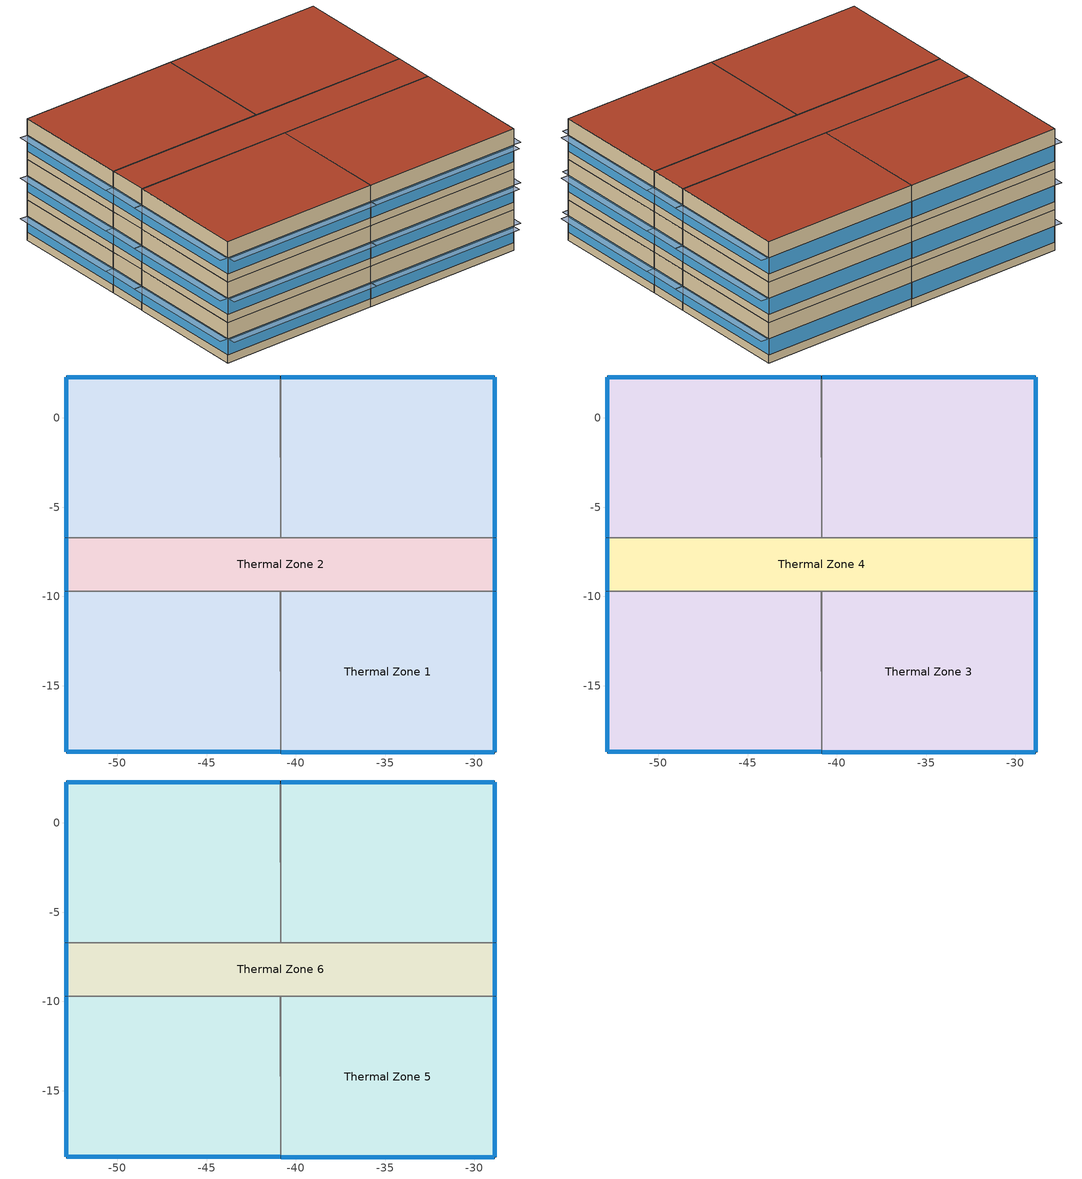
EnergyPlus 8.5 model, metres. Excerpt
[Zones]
Thermal Zone 1
 floor ground (ExtSlabCarpet 4in ClimateZone 1-8): -40.86,-9.71 -40.85,-18.71 -52.85,-18.71 -52.86,-9.71 z2.44; -28.85,-9.71 -28.85,-18.71 -40.85,-18.71 -40.85,-9.71 z2.44; -40.86,2.29 -40.85,-6.71 -52.85,-6.71 -52.86,2.29 z2.44; -28.85,2.29 -28.85,-6.71 -40.85,-6.71 -40.85,2.29 z2.44
 wall outside (wall 2): -40.86,2.29 -52.86,2.29 -52.85,-6.71 / -52.85,-9.71 -52.86,-9.71 -52.85,-18.71 -40.85,-18.71 -28.85,-18.71 -28.85,-9.71 / -28.85,-6.71 -28.85,2.29 -40.85,2.29 z2.44:5.49
 wall to Thermal Zone 2 (Interior Wall): -28.85,-9.71 -40.85,-9.71 / -52.85,-6.71 -40.85,-6.71 -28.85,-6.71 / -40.86,-9.71 -52.85,-9.71 z2.44:5.49
 wall adiabatic (Interior Wall): -40.85,-9.71 -40.85,-18.71 -40.86,-9.71 / -40.85,2.29 -40.85,-6.71 -40.86,2.29 z2.44:5.49
 window (ASHRAE 189.1-2009 ExtWindow ClimateZone 1): -28.85,-18.69 -28.85,-9.74 / -40.83,-18.71 -28.88,-18.71 / -52.83,-18.71 -40.88,-18.71 / -52.86,-9.74 -52.85,-18.69 / -52.86,2.26 -52.85,-6.69 / -40.89,2.29 -52.84,2.29 / -28.88,2.29 -40.83,2.29 / -28.85,-6.69 -28.85,2.26 z3.04:4.26
Thermal Zone 2
 floor ground (ExtSlabCarpet 4in ClimateZone 1-8): -28.85,-6.71 -28.85,-9.71 -52.85,-9.71 -52.85,-6.71 z2.44
 wall outside (wall 2): -28.85,-9.71 -28.85,-6.71 / -52.85,-6.71 -52.85,-9.71 z2.44:5.49
 wall adiabatic (Interior Wall): -40.86,-9.71 -40.85,-9.71 z2.44:5.49
 window (ASHRAE 189.1-2009 ExtWindow ClimateZone 1): -28.85,-9.69 -28.85,-6.74 / -52.85,-6.74 -52.85,-9.69 z3.04:4.28
Thermal Zone 3
 floor to Thermal Zone 1 (Interior Floor): -40.86,-9.71 -40.85,-18.71 -52.85,-18.71 -52.86,-9.71 z5.49; -28.85,-9.71 -28.85,-18.71 -40.85,-18.71 -40.85,-9.71 z5.49; -40.86,2.29 -40.85,-6.71 -52.85,-6.71 -52.86,2.29 z5.49; -28.85,2.29 -28.85,-6.71 -40.85,-6.71 -40.85,2.29 z5.49
 wall outside (wall 2): -52.85,-9.71 -52.86,-9.71 -52.85,-18.71 -40.85,-18.71 -28.85,-18.71 -28.85,-9.71 / -40.86,2.29 -52.86,2.29 -52.85,-6.71 / -28.85,-6.71 -28.85,2.29 -40.85,2.29 z5.49:8.53
 wall to Thermal Zone 4 (Interior Wall): -40.86,-9.71 -52.85,-9.71 / -28.85,-9.71 -40.85,-9.71 / -52.85,-6.71 -40.85,-6.71 -28.85,-6.71 z5.49:8.53
 wall adiabatic (Interior Wall): -40.85,-9.71 -40.85,-18.71 -40.86,-9.71 / -40.85,2.29 -40.85,-6.71 -40.86,2.29 z5.49:8.53
 window (ASHRAE 189.1-2009 ExtWindow ClimateZone 1): -52.83,-18.71 -40.88,-18.71 / -52.86,-9.74 -52.85,-18.69 / -28.85,-18.69 -28.85,-9.74 / -40.83,-18.71 -28.88,-18.71 / -52.86,2.26 -52.85,-6.69 / -40.89,2.29 -52.84,2.29 / -28.88,2.29 -40.83,2.29 / -28.85,-6.69 -28.85,2.26 z6.09:7.31
Thermal Zone 4
 floor to Thermal Zone 2 (Interior Floor): -28.85,-6.71 -28.85,-9.71 -52.85,-9.71 -52.85,-6.71 z5.49
 wall outside (wall 2): -28.85,-9.71 -28.85,-6.71 / -52.85,-6.71 -52.85,-9.71 z5.49:8.53
 wall adiabatic (Interior Wall): -40.86,-9.71 -40.85,-9.71 z5.49:8.53
 window (ASHRAE 189.1-2009 ExtWindow ClimateZone 1): -28.85,-9.69 -28.85,-6.74 / -52.85,-6.74 -52.85,-9.69 z6.09:7.33
Thermal Zone 5
 floor to Thermal Zone 3 (Interior Floor): -28.85,-9.71 -28.85,-18.71 -40.85,-18.71 -40.85,-9.71 z8.53; -40.86,2.29 -40.85,-6.71 -52.85,-6.71 -52.86,2.29 z8.53; -28.85,2.29 -28.85,-6.71 -40.85,-6.71 -40.85,2.29 z8.53; -40.86,-9.71 -40.85,-18.71 -52.85,-18.71 -52.86,-9.71 z8.53
 wall outside (wall 2): -40.86,2.29 -52.86,2.29 -52.85,-6.71 / -28.85,-6.71 -28.85,2.29 -40.85,2.29 / -52.85,-9.71 -52.86,-9.71 -52.85,-18.71 -40.85,-18.71 -28.85,-18.71 -28.85,-9.71 z8.53:11.58
 wall to Thermal Zone 6 (Interior Wall): -28.85,-9.71 -40.85,-9.71 / -52.85,-6.71 -40.85,-6.71 -28.85,-6.71 / -40.86,-9.71 -52.85,-9.71 z8.53:11.58
 wall adiabatic (Interior Wall): -40.85,-9.71 -40.85,-18.71 -40.86,-9.71 / -40.85,2.29 -40.85,-6.71 -40.86,2.29 z8.53:11.58
 window (ASHRAE 189.1-2009 ExtWindow ClimateZone 1): -28.85,-18.69 -28.85,-9.74 / -40.83,-18.71 -28.88,-18.71 / -52.86,2.26 -52.85,-6.69 / -40.89,2.29 -52.84,2.29 / -28.88,2.29 -40.83,2.29 / -28.85,-6.69 -28.85,2.26 / -52.83,-18.71 -40.88,-18.71 / -52.86,-9.74 -52.85,-18.69 z9.13:10.36
 roof outside (ASHRAE 189.1-2009 ExtRoof IEAD ClimateZone 1): -28.85,-18.71 -28.85,-9.71 -40.85,-9.71 -40.85,-18.71 z11.58; -40.85,-6.71 -40.86,2.29 -52.86,2.29 -52.85,-6.71 z11.58; -28.85,-6.71 -28.85,2.29 -40.85,2.29 -40.85,-6.71 z11.58; -40.85,-18.71 -40.86,-9.71 -52.86,-9.71 -52.85,-18.71 z11.58
Thermal Zone 6
 floor to Thermal Zone 4 (Interior Floor): -28.85,-6.71 -28.85,-9.71 -52.85,-9.71 -52.85,-6.71 z8.53
 wall outside (wall 2): -28.85,-9.71 -28.85,-6.71 / -52.85,-6.71 -52.85,-9.71 z8.53:11.58
 wall adiabatic (Interior Wall): -40.86,-9.71 -40.85,-9.71 z8.53:11.58
 window (ASHRAE 189.1-2009 ExtWindow ClimateZone 1): -28.85,-9.69 -28.85,-6.74 / -52.85,-6.74 -52.85,-9.69 z9.13:10.37
 roof outside (ASHRAE 189.1-2009 ExtRoof IEAD ClimateZone 1): -28.85,-9.71 -28.85,-6.71 -52.85,-6.71 -52.85,-9.71 z11.58
shading: -53.46,-18.69 -52.85,-18.69 -52.86,-9.74 -53.48,-9.74 z4.26; -40.88,-19.32 -40.88,-18.71 -52.83,-18.71 -52.83,-19.32 z4.26; -53.46,-6.69 -52.85,-6.69 -52.86,2.26 -53.48,2.26 z4.26; -28.88,-19.32 -28.88,-18.71 -40.83,-18.71 -40.83,-19.32 z4.26; -28.24,-18.69 -28.24,-9.74 -28.85,-9.74 -28.85,-18.69 z4.26; -28.24,-6.69 -28.24,2.26 -28.85,2.26 -28.85,-6.69 z4.26; -28.23,-9.69 -28.23,-6.74 -28.85,-6.74 -28.85,-9.69 z4.28; -52.85,-9.69 -52.85,-6.74 -53.47,-6.74 -53.47,-9.69 z4.28; -53.46,-6.69 -52.85,-6.69 -52.86,2.26 -53.48,2.26 z7.31; -40.88,-19.32 -40.88,-18.71 -52.83,-18.71 -52.83,-19.32 z7.31; -28.24,-18.69 -28.24,-9.74 -28.85,-9.74 -28.85,-18.69 z7.31; -53.46,-18.69 -52.85,-18.69 -52.86,-9.74 -53.48,-9.74 z7.31; -28.88,-19.32 -28.88,-18.71 -40.83,-18.71 -40.83,-19.32 z7.31; -28.24,-6.69 -28.24,2.26 -28.85,2.26 -28.85,-6.69 z7.31; -28.23,-9.69 -28.23,-6.74 -28.85,-6.74 -28.85,-9.69 z7.33; -52.85,-9.69 -52.85,-6.74 -53.47,-6.74 -53.47,-9.69 z7.33; -53.46,-18.69 -52.85,-18.69 -52.86,-9.74 -53.48,-9.74 z10.36; -53.46,-6.69 -52.85,-6.69 -52.86,2.26 -53.48,2.26 z10.36; -28.24,-18.69 -28.24,-9.74 -28.85,-9.74 -28.85,-18.69 z10.36; -28.24,-6.69 -28.24,2.26 -28.85,2.26 -28.85,-6.69 z10.36; -28.88,-19.32 -28.88,-18.71 -40.83,-18.71 -40.83,-19.32 z10.36; -40.88,-19.32 -40.88,-18.71 -52.83,-18.71 -52.83,-19.32 z10.36; -28.23,-9.69 -28.23,-6.74 -28.85,-6.74 -28.85,-9.69 z10.37; -52.85,-9.69 -52.85,-6.74 -53.47,-6.74 -53.47,-9.69 z10.37
[Building]
Building 1
[Site:Location]
ATHENS: Latitude {deg}=37.9; Longitude {deg}=23.73; Time Zone {hr}=2; Elevation {m}=15
[SizingPeriod:DesignDay] Day of Month=21; Dry-Bulb Temperature Range Modifier Type=DefaultMultipliers; Rain Indicator=No; Snow Indicator=No; Daylight Saving Time Indicator=No
Name | Month | Day Type | Maximum Dry-Bulb Temperature {C} | Daily Dry-Bulb Temperature Range {deltaC} | Humidity Condition Type | Wetbulb or DewPoint at Maximum Dry-Bulb {C} | Barometric Pressure {Pa} | Wind Speed {m/s} | Wind Direction {deg} | Solar Model Indicator | ASHRAE Clear Sky Optical Depth for Beam Irradiance (taub) | ASHRAE Clear Sky Optical Depth for Diffuse Irradiance (taud) | Enthalpy at Maximum Dry-Bulb {J/kg} | Sky Clearness
ATHENS Ann Clg .4% Condns DB=>MWB | 8 | SummerDesignDay | 35.1 | 9.1 | Wetbulb | 21.1 | 101145 | 5.6 | 30 | ASHRAETau | 0.493 | 1.9
ATHENS Ann Clg .4% Condns DP=>MDB | 8 | SummerDesignDay | 28.7 | 9.1 | Dewpoint | 22.2 | 101145 | 5.6 | 30 | ASHRAETau | 0.493 | 1.9
ATHENS Ann Clg .4% Condns Enth=>MDB | 8 | SummerDesignDay | 31.4 | 9.1 | Enthalpy |  | 101145 | 5.6 | 30 | ASHRAETau | 0.493 | 1.9 | 73900
ATHENS Ann Clg .4% Condns WB=>MDB | 8 | SummerDesignDay | 31 | 9.1 | Wetbulb | 24.4 | 101145 | 5.6 | 30 | ASHRAETau | 0.493 | 1.9
ATHENS Ann Htg 99.6% Condns DB | 2 | WinterDesignDay | 1.6 | 0 | Wetbulb | 1.6 | 101145 | 3.5 | 0 | ASHRAEClearSky |  |  |  | 0
ATHENS Ann Htg Wind 99.6% Condns WS=>MCDB | 2 | WinterDesignDay | 9.7 | 0 | Wetbulb | 9.7 | 101145 | 12.1 | 0 | ASHRAEClearSky |  |  |  | 0
ATHENS Ann Hum_n 99.6% Condns DP=>MCDB | 2 | WinterDesignDay | 5.1 | 0 | Dewpoint | -6.8 | 101145 | 3.5 | 0 | ASHRAEClearSky |  |  |  | 0
Piacenza Ann Clg .4% Condns DB=>MWB | 8 | SummerDesignDay | 33.1 | 11.9 | Wetbulb | 22.7 | 99726 | 2.3 | 90 | ASHRAETau | 0.48 | 1.935
Piacenza Ann Clg .4% Condns DP=>MDB | 8 | SummerDesignDay | 27.4 | 11.9 | Dewpoint | 23 | 99726 | 2.3 | 90 | ASHRAETau | 0.48 | 1.935
Piacenza Ann Clg .4% Condns Enth=>MDB | 8 | SummerDesignDay | 30.3 | 11.9 | Enthalpy |  | 99726 | 2.3 | 90 | ASHRAETau | 0.48 | 1.935 | 74900
Piacenza Ann Clg .4% Condns WB=>MDB | 8 | SummerDesignDay | 30.1 | 11.9 | Wetbulb | 24.6 | 99726 | 2.3 | 90 | ASHRAETau | 0.48 | 1.935
Piacenza Ann Htg 99.6% Condns DB | 1 | WinterDesignDay | -6.1 | 0 | Wetbulb | -6.1 | 99726 | 2 | 250 | ASHRAEClearSky |  |  |  | 0
Piacenza Ann Htg Wind 99.6% Condns WS=>MCDB | 1 | WinterDesignDay | 5.8 | 0 | Wetbulb | 5.8 | 99726 | 8.9 | 250 | ASHRAEClearSky |  |  |  | 0
Piacenza Ann Hum_n 99.6% Condns DP=>MCDB | 1 | WinterDesignDay | 3.5 | 0 | Dewpoint | -11.3 | 99726 | 2 | 250 | ASHRAEClearSky |  |  |  | 0
REYKJAVIK Ann Clg .4% Condns DB=>MWB | 7 | SummerDesignDay | 16 | 4.6 | Wetbulb | 12.2 | 100594 | 5.2 | 0 | ASHRAETau | 0.361 | 2.285
REYKJAVIK Ann Clg .4% Condns DP=>MDB | 7 | SummerDesignDay | 13.8 | 4.6 | Dewpoint | 12.1 | 100594 | 5.2 | 0 | ASHRAETau | 0.361 | 2.285
REYKJAVIK Ann Clg .4% Condns Enth=>MDB | 7 | SummerDesignDay | 14.9 | 4.6 | Enthalpy |  | 100594 | 5.2 | 0 | ASHRAETau | 0.361 | 2.285 | 37000
REYKJAVIK Ann Clg .4% Condns WB=>MDB | 7 | SummerDesignDay | 15 | 4.6 | Wetbulb | 13.1 | 100594 | 5.2 | 0 | ASHRAETau | 0.361 | 2.285
REYKJAVIK Ann Htg 99.6% Condns DB | 1 | WinterDesignDay | -9.9 | 0 | Wetbulb | -9.9 | 100594 | 4 | 90 | ASHRAEClearSky |  |  |  | 0
REYKJAVIK Ann Htg Wind 99.6% Condns WS=>MCDB | 1 | WinterDesignDay | 3.2 | 0 | Wetbulb | 3.2 | 100594 | 21.8 | 90 | ASHRAEClearSky |  |  |  | 0
REYKJAVIK Ann Hum_n 99.6% Condns DP=>MCDB | 1 | WinterDesignDay | -8.7 | 0 | Dewpoint | -16.3 | 100594 | 4 | 90 | ASHRAEClearSky |  |  |  | 0
[Material] Thermal Absorptance=0.9
Name | Roughness | Thickness {m} | Conductivity {W/m-K} | Density {kg/m3} | Specific Heat {J/kg-K} | Solar Absorptance | Visible Absorptance
8IN Concrete HW | MediumRough | 0.2033 | 1.7296 | 2243 | 837 | 0.65 | 0.65
F16 Acoustic tile | MediumSmooth | 0.0191 | 0.06 | 368 | 590 | 0.3 | 0.3
G01a 19mm gypsum board | MediumSmooth | 0.019 | 0.16 | 800 | 1090 | 0.4 | 0.4
G05 25mm wood | MediumSmooth | 0.0254 | 0.15 | 608 | 1630 | 0.5 | 0.5
M11 100mm lightweight concrete | MediumRough | 0.1016 | 0.53 | 1280 | 840 | 0.5 | 0.5
MAT-CC05 4 HW CONCRETE | Rough | 0.1016 | 1.311 | 2240 | 836.8 | 0.85 | 0.85
Metal Decking | MediumSmooth | 0.0015 | 45.006 | 7680 | 418.4 | 0.6 | 0.6
Roof Insulation [18] | MediumRough | 0.1693 | 0.049 | 265 | 836.8 | 0.7 | 0.7
Roof Membrane | VeryRough | 0.0095 | 0.16 | 1121.29 | 1460 | 0.7 | 0.7
Wall Insulation [31] | MediumRough | 0.0337 | 0.0432 | 91 | 837 | 0.5 | 0.5
[Material:AirGap]
Name | Thermal Resistance {m2-K/W}
F04 Wall air space resistance | 0.15
F05 Ceiling air space resistance | 0.18
[Material:NoMass]
CP02 CARPET PAD: Roughness=Smooth; Thermal Resistance {m2-K/W}=0.1; Thermal Absorptance=0.9; Solar Absorptance=0.8; Visible Absorptance=0.8
[WindowMaterial:Glazing]
Theoretical Glass [167]: Optical Data Type=SpectralAverage; Thickness {m}=0.003; Solar Transmittance at Normal Incidence=0.2374; Front Side Solar Reflectance at Normal Incidence=0.7126; Back Side Solar Reflectance at Normal Incidence=0; Visible Transmittance at Normal Incidence=0.2512; Front Side Visible Reflectance at Normal Incidence=0.6988; Back Side Visible Reflectance at Normal Incidence=0; Infrared Transmittance at Normal Incidence=0; Front Side Infrared Hemispherical Emissivity=0.985; Back Side Infrared Hemispherical Emissivity=0.985; Conductivity {W/m-K}=2.1073; Dirt Correction Factor for Solar and Visible Transmittance=1; Solar Diffusing=No
[Construction]
ASHRAE 189.1-2009 ExtRoof IEAD ClimateZone 1: Roof Membrane, Roof Insulation [18], Metal Decking
ASHRAE 189.1-2009 ExtWindow ClimateZone 1: Theoretical Glass [167]
ExtSlabCarpet 4in ClimateZone 1-8: MAT-CC05 4 HW CONCRETE, CP02 CARPET PAD
Interior Floor: F16 Acoustic tile, F05 Ceiling air space resistance, M11 100mm lightweight concrete
Interior Wall: G01a 19mm gypsum board, F04 Wall air space resistance, G01a 19mm gypsum board
wall 2: G05 25mm wood, 8IN Concrete HW, Wall Insulation [31], G01a 19mm gypsum board
[Zone]
Name | Part of Total Floor Area
Thermal Zone 1; Thermal Zone 3; Thermal Zone 5 | Yes
Thermal Zone 2; Thermal Zone 4; Thermal Zone 6
[ZoneControl:Thermostat] Control Object Type 1=ThermostatSetpoint:DualSetpoint
Name | Zone or ZoneList | Control Type Schedule | Control Name 1
Thermal Zone 1 Thermostat | Thermal Zone 1 | Thermal Zone 1 Thermostat Schedule | Thermal Zone 1 Thermostat 1
Thermal Zone 2 Thermostat | Thermal Zone 2 | Thermal Zone 2 Thermostat Schedule | Thermal Zone 2 Thermostat
Thermal Zone 3 Thermostat | Thermal Zone 3 | Thermal Zone 3 Thermostat Schedule | Thermal Zone 3 Thermostat 1
Thermal Zone 4 Thermostat | Thermal Zone 4 | Thermal Zone 4 Thermostat Schedule | Thermal Zone 4 Thermostat
Thermal Zone 5 Thermostat | Thermal Zone 5 | Thermal Zone 5 Thermostat Schedule | Thermal Zone 5 Thermostat 1
Thermal Zone 6 Thermostat | Thermal Zone 6 | Thermal Zone 6 Thermostat Schedule | Thermal Zone 6 Thermostat
[ThermostatSetpoint:DualSetpoint] Heating Setpoint Temperature Schedule=Medium Office HtgSetp; Cooling Setpoint Temperature Schedule=Medium Office ClgSetp
Thermal Zone 1 Thermostat 1; Thermal Zone 2 Thermostat; Thermal Zone 3 Thermostat 1; Thermal Zone 4 Thermostat; Thermal Zone 5 Thermostat 1; Thermal Zone 6 Thermostat
[Sizing:Zone] Zone Cooling Design Supply Air Temperature Input Method=SupplyAirTemperature; Zone Cooling Design Supply Air Temperature {C}=14; Zone Cooling Design Supply Air Temperature Difference {deltaC}=11.11; Zone Heating Design Supply Air Temperature Input Method=SupplyAirTemperature; Zone Heating Design Supply Air Temperature {C}=40; Zone Heating Design Supply Air Temperature Difference {deltaC}=11.11; Zone Cooling Design Supply Air Humidity Ratio {kgWater/kgDryAir}=0.0085; Zone Heating Design Supply Air Humidity Ratio {kgWater/kgDryAir}=0.008; Cooling Design Air Flow Method=DesignDay; Cooling Design Air Flow Rate {m3/s}=0; Cooling Minimum Air Flow per Zone Floor Area {m3/s-m2}=0.000762; Cooling Minimum Air Flow {m3/s}=0; Cooling Minimum Air Flow Fraction=0; Heating Design Air Flow Method=DesignDay; Heating Design Air Flow Rate {m3/s}=0; Heating Maximum Air Flow per Zone Floor Area {m3/s-m2}=0.002032; Heating Maximum Air Flow {m3/s}=0.141576; Heating Maximum Air Flow Fraction=0.3; Account for Dedicated Outdoor Air System=No
Name | Design Specification Outdoor Air Object | Design Specification Zone Air Distribution Object
Thermal Zone 1 | 189.1-2009 - Office - Conference - CZ1-3 Ventilation | Thermal Zone 1 Design Spec Zone Air Dist
Thermal Zone 2 | 189.1-2009 - Office - Corridor - CZ1-3 Ventilation | Thermal Zone 2 Design Spec Zone Air Dist
Thermal Zone 3 | 189.1-2009 - Office - Conference - CZ1-3 Ventilation | Thermal Zone 3 Design Spec Zone Air Dist
Thermal Zone 4 | 189.1-2009 - Office - Corridor - CZ1-3 Ventilation | Thermal Zone 4 Design Spec Zone Air Dist
Thermal Zone 5 | 189.1-2009 - Office - Conference - CZ1-3 Ventilation | Thermal Zone 5 Design Spec Zone Air Dist
Thermal Zone 6 | 189.1-2009 - Office - Corridor - CZ1-3 Ventilation | Thermal Zone 6 Design Spec Zone Air Dist
[DesignSpecification:ZoneAirDistribution] Zone Air Distribution Effectiveness in Cooling Mode=1; Zone Air Distribution Effectiveness in Heating Mode=1
Thermal Zone 1 Design Spec Zone Air Dist; Thermal Zone 2 Design Spec Zone Air Dist; Thermal Zone 3 Design Spec Zone Air Dist; Thermal Zone 4 Design Spec Zone Air Dist; Thermal Zone 5 Design Spec Zone Air Dist; Thermal Zone 6 Design Spec Zone Air Dist
[DesignSpecification:OutdoorAir] Outdoor Air Method=Sum; Outdoor Air Flow per Zone {m3/s}=0; Outdoor Air Flow Air Changes per Hour {1/hr}=0
Name | Outdoor Air Flow per Person {m3/s-person} | Outdoor Air Flow per Zone Floor Area {m3/s-m2}
189.1-2009 - Office - Conference - CZ1-3 Ventilation | 0.00943895 | 0
189.1-2009 - Office - Corridor - CZ1-3 Ventilation | 0 | 0.000254
[ZoneVentilation:DesignFlowRate]
Name | Zone or ZoneList | Schedule | Design Flow Rate Calculation Method | Flow Rate per Person {m3/s-person} | Flow Rate per Zone Floor Area {m3/s-m2}
Thermal Zone 1 Ventilation per Person | Thermal Zone 1 | Office Misc Occ | Flow/Person | 0.00943895
Thermal Zone 2 Ventilation per Floor Area | Thermal Zone 2 | Always_On | Flow/Area |  | 0.000254
Thermal Zone 3 Ventilation per Person | Thermal Zone 3 | Office Misc Occ | Flow/Person | 0.00943895
Thermal Zone 4 Ventilation per Floor Area | Thermal Zone 4 | Always_On | Flow/Area |  | 0.000254
Thermal Zone 5 Ventilation per Person | Thermal Zone 5 | Office Misc Occ | Flow/Person | 0.00943895
Thermal Zone 6 Ventilation per Floor Area | Thermal Zone 6 | Always_On | Flow/Area |  | 0.000254
[Zone equipment]
Thermal Zone 1: Thermal Zone 1 Ideal Loads Air System
Thermal Zone 2: Thermal Zone 2 Ideal Loads Air System
Thermal Zone 3: Thermal Zone 3 Ideal Loads Air System
Thermal Zone 4: Thermal Zone 4 Ideal Loads Air System
Thermal Zone 5: Thermal Zone 5 Ideal Loads Air System
Thermal Zone 6: Thermal Zone 6 Ideal Loads Air System
[ZoneHVAC:IdealLoadsAirSystem] Maximum Heating Supply Air Temperature {C}=50; Minimum Cooling Supply Air Temperature {C}=13; Maximum Heating Supply Air Humidity Ratio {kgWater/kgDryAir}=0.0156; Minimum Cooling Supply Air Humidity Ratio {kgWater/kgDryAir}=0.0077; Heating Limit=NoLimit; Cooling Limit=NoLimit; Dehumidification Control Type=ConstantSensibleHeatRatio; Cooling Sensible Heat Ratio=0.7; Humidification Control Type=None; Demand Controlled Ventilation Type=None; Outdoor Air Economizer Type=NoEconomizer; Heat Recovery Type=None; Sensible Heat Recovery Effectiveness=0.7; Latent Heat Recovery Effectiveness=0.65
Thermal Zone 1 Ideal Loads Air System; Thermal Zone 2 Ideal Loads Air System; Thermal Zone 3 Ideal Loads Air System; Thermal Zone 4 Ideal Loads Air System; Thermal Zone 5 Ideal Loads Air System; Thermal Zone 6 Ideal Loads Air System
[Schedule:Compact]
Thermal Zone 1 Thermostat Schedule; Thermal Zone 2 Thermostat Schedule; Thermal Zone 3 Thermostat Schedule; Thermal Zone 4 Thermostat Schedule; Thermal Zone 5 Thermostat Schedule; Thermal Zone 6 Thermostat Schedule: Through: 12/31, For: AllDays, Until: 24:00, 4
[Schedule:Day:Interval]
Medium Office HtgSetp Rule 1 Day Schedule; Medium Office HtgSetp Summer Design Day: No, 24:00, 15.6
Medium Office HtgSetp Default Schedule: No, 06:00, 15.6, 22:00, 21, 24:00, 15.6
Medium Office HtgSetp Rule 2 Day Schedule: No, 06:00, 15.6, 18:00, 21, 24:00, 15.6
Medium Office HtgSetp Winter Design Day: No, 24:00, 21
Medium Office ClgSetp Rule 1 Day Schedule; Medium Office ClgSetp Winter Design Day: No, 24:00, 26.7
Medium Office ClgSetp Default Schedule; Medium Office ClgSetp Summer Design Day: No, 06:00, 26.7, 22:00, 24, 24:00, 26.7
Medium Office ClgSetp Rule 2 Day Schedule: No, 06:00, 26.7, 18:00, 24, 24:00, 26.7
Office Bldg Occ Default Schedule 1: No, 06:00, 0, 07:00, 0.1, 08:00, 0.2, 20:00, 0.4, 22:00, 0.1, 24:00, 0.05
Office Bldg Occ Rule 1 Day Schedule 1; Office Bldg Occ Winter Design Day 1: No, 24:00, 0
Office Bldg Occ Rule 2 Day Schedule 1: No, 06:00, 0, 08:00, 0.1, 14:00, 0.25, 17:00, 0.1, 24:00, 0
Office Bldg Occ Summer Design Day 1: No, 06:00, 0, 22:00, 1, 24:00, 0.05
[Schedule:Week:Daily]
Schedule:Week:Daily {2cc86ae4-79c9-4dec-97b7-5601f5f35a23}: Medium Office HtgSetp Rule 1 Day Schedule, Medium Office HtgSetp Default Schedule, Medium Office HtgSetp Default Schedule, Medium Office HtgSetp Default Schedule, Medium Office HtgSetp Default Schedule, Medium Office HtgSetp Default Schedule, Medium Office HtgSetp Rule 2 Day Schedule, Medium Office HtgSetp Default Schedule, Medium Office HtgSetp Summer Design Day, Medium Office HtgSetp Winter Design Day, Medium Office HtgSetp Default Schedule, Medium Office HtgSetp Default Schedule
Schedule:Week:Daily {66c26191-a3a8-47fd-ad45-9ae2301629d3}: Medium Office ClgSetp Rule 1 Day Schedule, Medium Office ClgSetp Default Schedule, Medium Office ClgSetp Default Schedule, Medium Office ClgSetp Default Schedule, Medium Office ClgSetp Default Schedule, Medium Office ClgSetp Default Schedule, Medium Office ClgSetp Rule 2 Day Schedule, Medium Office ClgSetp Default Schedule, Medium Office ClgSetp Summer Design Day, Medium Office ClgSetp Winter Design Day, Medium Office ClgSetp Default Schedule, Medium Office ClgSetp Default Schedule
Schedule:Week:Daily {715e0c72-be92-4a61-ae69-1eddfc117212}: Office Bldg Occ Rule 1 Day Schedule 1, Office Bldg Occ Default Schedule 1, Office Bldg Occ Default Schedule 1, Office Bldg Occ Default Schedule 1, Office Bldg Occ Default Schedule 1, Office Bldg Occ Default Schedule 1, Office Bldg Occ Rule 2 Day Schedule 1, Office Bldg Occ Default Schedule 1, Office Bldg Occ Summer Design Day 1, Office Bldg Occ Winter Design Day 1, Office Bldg Occ Default Schedule 1, Office Bldg Occ Default Schedule 1
[Schedule:Year]
Medium Office HtgSetp: Schedule:Week:Daily {2cc86ae4-79c9-4dec-97b7-5601f5f35a23}, 1, 1, 12, 31
Medium Office ClgSetp: Schedule:Week:Daily {66c26191-a3a8-47fd-ad45-9ae2301629d3}, 1, 1, 12, 31
Office Misc Occ: Schedule:Week:Daily {715e0c72-be92-4a61-ae69-1eddfc117212}, 1, 1, 12, 31
[Schedule:Constant]
Always_On: Hourly Value=1
